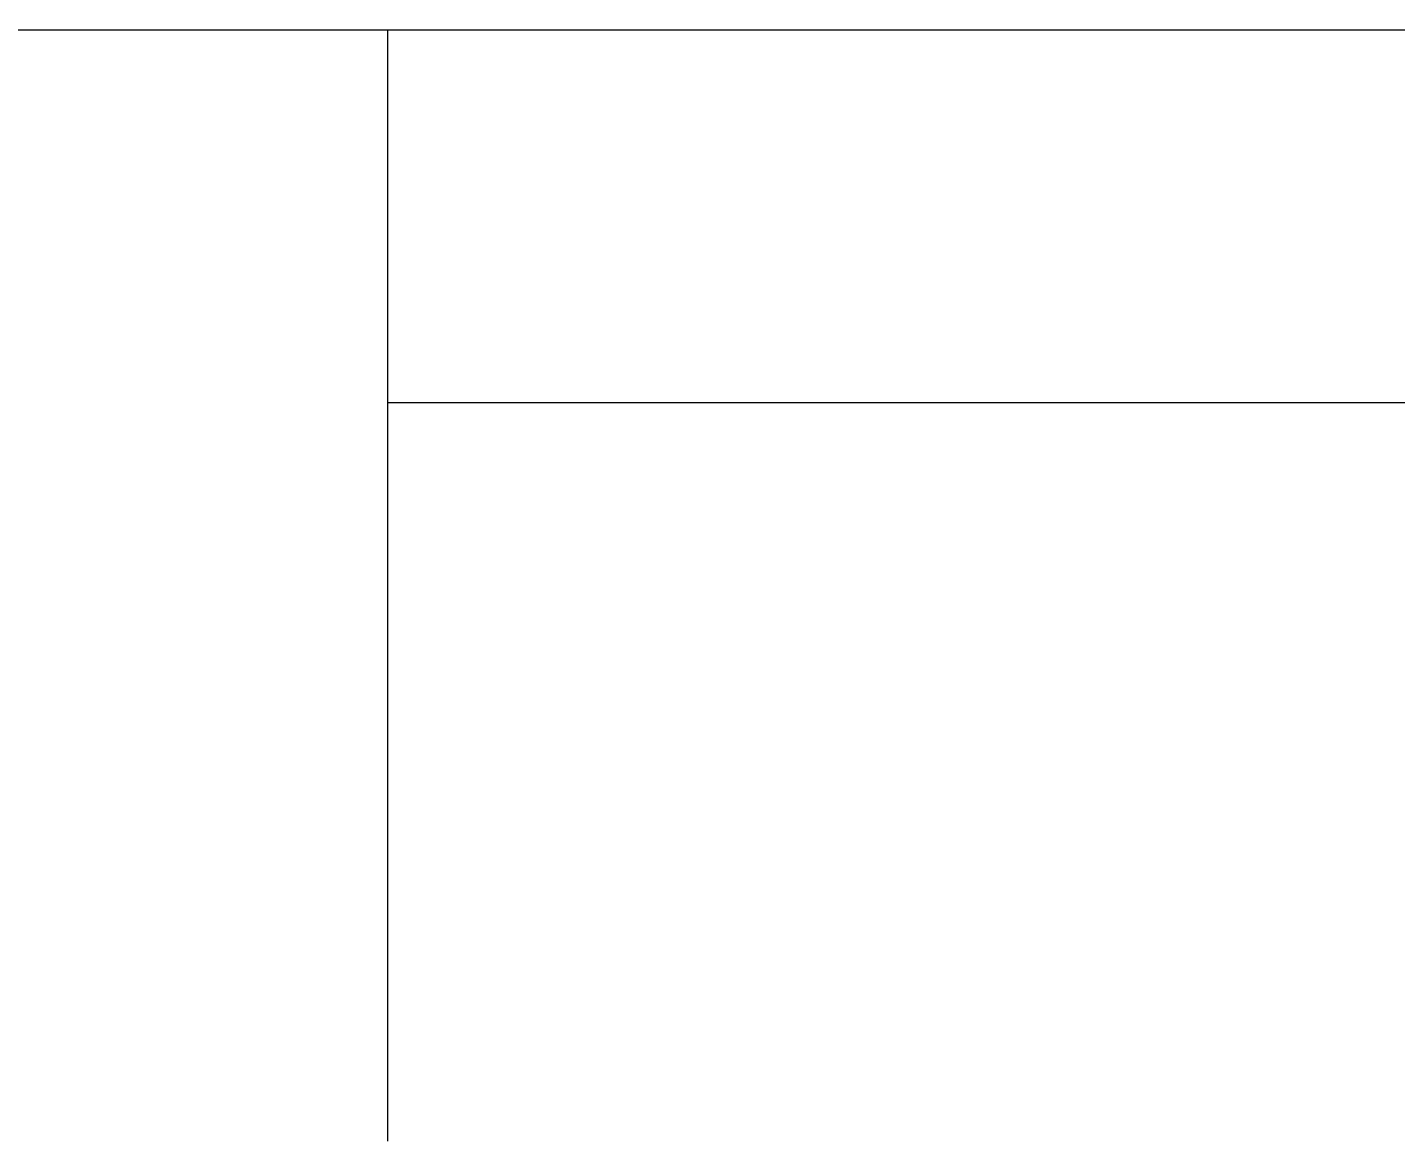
# Model space of a CAD drawing. Extents: x 65572 to 72871, y 30718 to 33858.
# Drawn here: x 65691.27 to 65698.54, y 32331.54 to 32337.45 of the extents above; entities that cross this region are included whole.
import ezdxf

# ---------------------------------------------------------------- set-up
doc = ezdxf.new("R2010")
doc.units = 0
doc.header["$LTSCALE"] = 0.5
doc.header["$MEASUREMENT"] = 0
doc.layers.get('0').update_dxf_attribs({"color": 20, "linetype": 'CONTINUOUS'})
doc.layers.get('DEFPOINTS').update_dxf_attribs({"linetype": 'CONTINUOUS', "lineweight": 5})
for name, color, linetype, lineweight in [('Annotations', 40, 'CONTINUOUS', 5), ('Layout', 154, 'CONTINUOUS', 5), ('Viewed', 150, 'CONTINUOUS', 9)]:
    doc.layers.add(name, color=color, linetype=linetype, lineweight=lineweight)
doc.styles.get("Standard").update_dxf_attribs({"font": 'arial.ttf'})
doc.dimstyles.new('ARCH', dxfattribs={"dimscale": 96, "dimtxt": 0.0625, "dimasz": 0.0625, "dimexe": 0.04, "dimexo": 0.09375, "dimgap": 0.03125, "dimtad": 1, "dimdec": 0, "dimrnd": 0.0625, "dimzin": 3, "dimdsep": 46, "dimlunit": 4, "dimtxsty": 'Standard', "dimblk1": 'ARCHTICK', "dimblk2": 'ARCHTICK', "dimsah": 1, "dimcen": 0, "dimdle": 0.03125, "dimclrd": 256, "dimclre": 256, "dimclrt": 256, "dimazin": 0, "dimtfac": 1, "dimtdec": 0, "dimtmove": 2, "dimatfit": 3, "dimldrblk": 'OBLIQUE', "dimfxl": 0.3, "dimfxlon": 1, "dimfrac": 2, "dimarcsym": 0})

# ---------------------------------------------------------------- blocks, each defined once
blk = doc.blocks.new('_ArchTick')
at = {"const_width": 0.15}
blk.add_lwpolyline([(-0.5, -0.5), (0.5, 0.5)], dxfattribs=at)
blk = doc.blocks.new('*D243')
at = {"layer": 'Annotations', "lineweight": -2}
for p, q in [((65604.0196, 32341.3081), (65604.0196, 32337.2984)), ((65710.0013, 32341.3081), (65710.0013, 32337.2984)), ((65601.0196, 32341.1384), (65713.0013, 32341.1384))]:
    blk.add_line(p, q, dxfattribs=at)
at = {"layer": 'DEFPOINTS', "color": 0}
for p in [(65604.0196, 32350.3081), (65710.0013, 32350.3081), (65710.0013, 32341.1384)]:
    blk.add_point(p, dxfattribs=at)
at = {"layer": 'Annotations', "lineweight": -2, "xscale": 6, "yscale": 6, "zscale": 6, "rotation": 180}
blk.add_blockref('_ArchTick', (65604.0196, 32341.1384), dxfattribs=at)
at = {"layer": 'Annotations', "lineweight": -2, "xscale": 6, "yscale": 6, "zscale": 6}
blk.add_blockref('_ArchTick', (65710.0013, 32341.1384), dxfattribs=at)
at = {"layer": 'Annotations', "insert": (65657.0105, 32347.2014), "char_height": 6, "attachment_point": 5}
blk.add_mtext('8\'-10"', dxfattribs=at)
blk = doc.blocks.new('_Oblique')
at = {"lineweight": -2}
blk.add_line((-0.5, -0.5), (0.5, 0.5), dxfattribs=at)

msp = doc.modelspace()

# ---------------------------------------------------------------- linework, layer by layer
at = {"layer": 'Layout', "linetype": 'ByBlock'}
msp.add_line((65710.00134, 32335.457663), (65693.186377, 32335.457663), dxfattribs=at)
for points in [[(65693.186377, 32335.457663), (65693.186377, 32335.461625), (65693.186377, 32335.465588), (65693.186377, 32335.46955), (65693.186377, 32335.473512), (65693.186377, 32335.477474), (65693.186377, 32335.481436), (65693.186377, 32335.485399), (65693.186377, 32335.489361), (65693.186377, 32335.493323), (65693.186377, 32335.497285), (65693.186377, 32335.501247), (65693.186377, 32335.50521), (65693.186377, 32335.509172), (65693.186377, 32335.513134), (65693.186377, 32335.517096), (65693.186377, 32335.521058), (65693.186377, 32335.525021), (65693.186377, 32335.528983), (65693.186377, 32335.532945), (65693.186377, 32335.536907), (65693.186377, 32335.540869), (65693.186377, 32335.544832), (65693.186377, 32335.548794), (65693.186377, 32335.552756), (65693.186377, 32335.556718), (65693.186377, 32335.56068), (65693.186377, 32335.564643), (65693.186377, 32335.568605), (65693.186377, 32335.572567), (65693.186377, 32335.576529), (65693.186377, 32335.580491), (65693.186377, 32335.584454), (65693.186377, 32335.588416), (65693.186377, 32335.592378), (65693.186377, 32335.59634), (65693.186377, 32335.600302), (65693.186377, 32335.604264), (65693.186377, 32335.608225), (65693.186377, 32335.612186), (65693.186377, 32335.616148), (65693.186377, 32335.620109), (65693.186377, 32335.624071), (65693.186377, 32335.628032), (65693.186377, 32335.631993), (65693.186377, 32335.635955), (65693.186377, 32335.639916), (65693.186377, 32335.643877), (65693.186377, 32335.647839), (65693.186377, 32335.6518), (65693.186377, 32335.655762), (65693.186377, 32335.659723), (65693.186377, 32335.663684), (65693.186377, 32335.667646), (65693.186377, 32335.671607), (65693.186377, 32335.675568), (65693.186377, 32335.67953), (65693.186377, 32335.683491), (65693.186377, 32335.687452), (65693.186377, 32335.691414), (65693.186377, 32335.695375), (65693.186377, 32335.699337), (65693.186377, 32335.703298), (65693.186377, 32335.707259), (65693.186377, 32335.711221), (65693.186377, 32335.715182), (65693.186377, 32335.719143), (65693.186377, 32335.723105), (65693.186377, 32335.727066), (65693.186377, 32335.731028), (65693.186377, 32335.734989), (65693.186377, 32335.73895), (65693.186377, 32335.742911), (65693.186377, 32335.746871), (65693.186377, 32335.750831), (65693.186377, 32335.754791), (65693.186377, 32335.75875), (65693.186377, 32335.76271), (65693.186377, 32335.76667), (65693.186377, 32335.770629), (65693.186377, 32335.774589), (65693.186377, 32335.778549), (65693.186377, 32335.782509), (65693.186377, 32335.786468), (65693.186377, 32335.790428), (65693.186377, 32335.794388), (65693.186377, 32335.798347), (65693.186377, 32335.802307), (65693.186377, 32335.806267), (65693.186377, 32335.810227), (65693.186377, 32335.814186), (65693.186377, 32335.818146), (65693.186377, 32335.822106), (65693.186377, 32335.826065), (65693.186377, 32335.830025), (65693.186377, 32335.833985), (65693.186377, 32335.837945), (65693.186377, 32335.841904), (65693.186377, 32335.845864), (65693.186377, 32335.849824), (65693.186377, 32335.853783), (65693.186377, 32335.857743), (65693.186377, 32335.861703), (65693.186377, 32335.865663), (65693.186377, 32335.869622), (65693.186377, 32335.873582), (65693.186377, 32335.877542), (65693.186377, 32335.881501), (65693.186377, 32335.885461), (65693.186377, 32335.889418), (65693.186377, 32335.893375), (65693.186377, 32335.897332), (65693.186377, 32335.901289), (65693.186377, 32335.905247), (65693.186377, 32335.909204), (65693.186377, 32335.913161), (65693.186377, 32335.917118), (65693.186377, 32335.921076), (65693.186377, 32335.925033), (65693.186377, 32335.92899), (65693.186377, 32335.932947), (65693.186377, 32335.936905), (65693.186377, 32335.940862), (65693.186377, 32335.944819), (65693.186377, 32335.948776), (65693.186377, 32335.952733), (65693.186377, 32335.956691), (65693.186377, 32335.960648), (65693.186377, 32335.964605), (65693.186377, 32335.968562), (65693.186377, 32335.97252), (65693.186377, 32335.976477), (65693.186377, 32335.980434), (65693.186377, 32335.984391), (65693.186377, 32335.988348), (65693.186377, 32335.992306), (65693.186377, 32335.996263), (65693.186377, 32336.00022), (65693.186377, 32336.004177), (65693.186377, 32336.008135), (65693.186377, 32336.012092), (65693.186377, 32336.016049), (65693.186377, 32336.020006), (65693.186377, 32336.023963), (65693.186377, 32336.02792), (65693.186377, 32336.031874), (65693.186377, 32336.035828), (65693.186377, 32336.039781), (65693.186377, 32336.043735), (65693.186377, 32336.047689), (65693.186377, 32336.051643), (65693.186377, 32336.055597), (65693.186377, 32336.059551), (65693.186377, 32336.063505), (65693.186377, 32336.067459), (65693.186377, 32336.071413), (65693.186377, 32336.075367), (65693.186377, 32336.079321), (65693.186377, 32336.083274), (65693.186377, 32336.087228), (65693.186377, 32336.091182), (65693.186377, 32336.095136), (65693.186377, 32336.09909), (65693.186377, 32336.103044), (65693.186377, 32336.106998), (65693.186377, 32336.110952), (65693.186377, 32336.114906), (65693.186377, 32336.11886), (65693.186377, 32336.122814), (65693.186377, 32336.126767), (65693.186377, 32336.130721), (65693.186377, 32336.134675), (65693.186377, 32336.138629), (65693.186377, 32336.142583), (65693.186377, 32336.146537), (65693.186377, 32336.150491), (65693.186377, 32336.154445), (65693.186377, 32336.158399), (65693.186377, 32336.162353), (65693.186377, 32336.166307), (65693.186377, 32336.170259), (65693.186377, 32336.174209), (65693.186377, 32336.178159), (65693.186377, 32336.182108), (65693.186377, 32336.186058), (65693.186377, 32336.190008), (65693.186377, 32336.193958), (65693.186377, 32336.197907), (65693.186377, 32336.201857), (65693.186377, 32336.205807), (65693.186377, 32336.209757), (65693.186377, 32336.213706), (65693.186377, 32336.217656), (65693.186377, 32336.221606), (65693.186377, 32336.225556), (65693.186377, 32336.229505), (65693.186377, 32336.233455), (65693.186377, 32336.237405), (65693.186377, 32336.241355), (65693.186377, 32336.245305), (65693.186377, 32336.249254), (65693.186377, 32336.253204), (65693.186377, 32336.257154), (65693.186377, 32336.261104), (65693.186377, 32336.265053), (65693.186377, 32336.269003), (65693.186377, 32336.272953), (65693.186377, 32336.276903), (65693.186377, 32336.280852), (65693.186377, 32336.284802), (65693.186377, 32336.288752), (65693.186377, 32336.292702), (65693.186377, 32336.296652), (65693.186377, 32336.300601), (65693.186377, 32336.304551), (65693.186377, 32336.308501), (65693.186377, 32336.312448), (65693.186377, 32336.316393), (65693.186377, 32336.320338), (65693.186377, 32336.324283), (65693.186377, 32336.328228), (65693.186377, 32336.332172), (65693.186377, 32336.336117), (65693.186377, 32336.340062), (65693.186377, 32336.344007), (65693.186377, 32336.347952), (65693.186377, 32336.351896), (65693.186377, 32336.355841), (65693.186377, 32336.359786), (65693.186377, 32336.363731), (65693.186377, 32336.367676), (65693.186377, 32336.37162), (65693.186377, 32336.375565), (65693.186377, 32336.37951), (65693.186377, 32336.383455), (65693.186377, 32336.3874), (65693.186377, 32336.391344), (65693.186377, 32336.395289), (65693.186377, 32336.399234), (65693.186377, 32336.403179), (65693.186377, 32336.407124), (65693.186377, 32336.411068), (65693.186377, 32336.415013), (65693.186377, 32336.418958), (65693.186377, 32336.422903), (65693.186377, 32336.426848), (65693.186377, 32336.430792), (65693.186377, 32336.434737), (65693.186377, 32336.438682), (65693.186377, 32336.442627), (65693.186377, 32336.446571), (65693.186377, 32336.450516), (65693.186377, 32336.454458), (65693.186377, 32336.458397), (65693.186377, 32336.462336), (65693.186377, 32336.466275), (65693.186377, 32336.470214), (65693.186377, 32336.474153), (65693.186377, 32336.478092), (65693.186377, 32336.482031), (65693.186377, 32336.48597), (65693.186377, 32336.489909), (65693.186377, 32336.493848), (65693.186377, 32336.497787), (65693.186377, 32336.501726), (65693.186377, 32336.505665), (65693.186377, 32336.509604), (65693.186377, 32336.513543), (65693.186377, 32336.517482), (65693.186377, 32336.521421), (65693.186377, 32336.52536), (65693.186377, 32336.529299), (65693.186377, 32336.533238), (65693.186377, 32336.537177), (65693.186377, 32336.541116), (65693.186377, 32336.545055), (65693.186377, 32336.548994), (65693.186377, 32336.552933), (65693.186377, 32336.556872), (65693.186377, 32336.560811), (65693.186377, 32336.56475), (65693.186377, 32336.568689), (65693.186377, 32336.572628), (65693.186377, 32336.576567), (65693.186377, 32336.580506), (65693.186377, 32336.584445), (65693.186377, 32336.588384), (65693.186377, 32336.592323), (65693.186377, 32336.596258), (65693.186377, 32336.600191), (65693.186377, 32336.604123), (65693.186377, 32336.608055), (65693.186377, 32336.611988), (65693.186377, 32336.61592), (65693.186377, 32336.619853), (65693.186377, 32336.623785), (65693.186377, 32336.627717), (65693.186377, 32336.63165), (65693.186377, 32336.635582), (65693.186377, 32336.639515), (65693.186377, 32336.643447), (65693.186377, 32336.647379), (65693.186377, 32336.651312), (65693.186377, 32336.655244), (65693.186377, 32336.659176), (65693.186377, 32336.663109), (65693.186377, 32336.667041), (65693.186377, 32336.670974), (65693.186377, 32336.674906), (65693.186377, 32336.678838), (65693.186377, 32336.682771), (65693.186377, 32336.686703), (65693.186377, 32336.690635), (65693.186377, 32336.694568), (65693.186377, 32336.6985), (65693.186377, 32336.702433), (65693.186377, 32336.706365), (65693.186377, 32336.710297), (65693.186377, 32336.71423), (65693.186377, 32336.718162), (65693.186377, 32336.722094), (65693.186377, 32336.726027), (65693.186377, 32336.729959), (65693.186377, 32336.733892), (65693.186377, 32336.737819), (65693.186377, 32336.741744), (65693.186377, 32336.745669), (65693.186377, 32336.749594), (65693.186377, 32336.753519), (65693.186377, 32336.757444), (65693.186377, 32336.761369), (65693.186377, 32336.765294), (65693.186377, 32336.769219), (65693.186377, 32336.773144), (65693.186377, 32336.777069), (65693.186377, 32336.780993), (65693.186377, 32336.784918), (65693.186377, 32336.788843), (65693.186377, 32336.792768), (65693.186377, 32336.796693), (65693.186377, 32336.800618), (65693.186377, 32336.804543), (65693.186377, 32336.808468), (65693.186377, 32336.812393), (65693.186377, 32336.816318), (65693.186377, 32336.820243), (65693.186377, 32336.824168), (65693.186377, 32336.828093), (65693.186377, 32336.832018), (65693.186377, 32336.835943), (65693.186377, 32336.839867), (65693.186377, 32336.843792), (65693.186377, 32336.847717), (65693.186377, 32336.851642), (65693.186377, 32336.855567), (65693.186377, 32336.859492), (65693.186377, 32336.863417), (65693.186377, 32336.867342), (65693.186377, 32336.871267), (65693.186377, 32336.875192), (65693.186377, 32336.879111), (65693.186377, 32336.883028), (65693.186377, 32336.886944), (65693.186377, 32336.890861), (65693.186377, 32336.894778), (65693.186377, 32336.898694), (65693.186377, 32336.902611), (65693.186377, 32336.906528), (65693.186377, 32336.910444), (65693.186377, 32336.914361), (65693.186377, 32336.918278), (65693.186377, 32336.922194), (65693.186377, 32336.926111), (65693.186377, 32336.930028), (65693.186377, 32336.933944), (65693.186377, 32336.937861), (65693.186377, 32336.941778), (65693.186377, 32336.945694), (65693.186377, 32336.949611), (65693.186377, 32336.953528), (65693.186377, 32336.957444), (65693.186377, 32336.961361), (65693.186377, 32336.965278), (65693.186377, 32336.969194), (65693.186377, 32336.973111), (65693.186377, 32336.977028), (65693.186377, 32336.980944), (65693.186377, 32336.984861), (65693.186377, 32336.988778), (65693.186377, 32336.992694), (65693.186377, 32336.996611), (65693.186377, 32337.000528), (65693.186377, 32337.004444), (65693.186377, 32337.008361), (65693.186377, 32337.012278), (65693.186377, 32337.016194), (65693.186377, 32337.020104), (65693.186377, 32337.024011), (65693.186377, 32337.027919), (65693.186377, 32337.031827), (65693.186377, 32337.035734), (65693.186377, 32337.039642), (65693.186377, 32337.043549), (65693.186377, 32337.047457), (65693.186377, 32337.051365), (65693.186377, 32337.055272), (65693.186377, 32337.05918), (65693.186377, 32337.063087), (65693.186377, 32337.066995), (65693.186377, 32337.070902), (65693.186377, 32337.07481), (65693.186377, 32337.078718), (65693.186377, 32337.082625), (65693.186377, 32337.086533), (65693.186377, 32337.09044), (65693.186377, 32337.094348), (65693.186377, 32337.098256), (65693.186377, 32337.102163), (65693.186377, 32337.106071), (65693.186377, 32337.109978), (65693.186377, 32337.113886), (65693.186377, 32337.117793), (65693.186377, 32337.121701), (65693.186377, 32337.125609), (65693.186377, 32337.129516), (65693.186377, 32337.133424), (65693.186377, 32337.137331), (65693.186377, 32337.141239), (65693.186377, 32337.145147), (65693.186377, 32337.149054), (65693.186377, 32337.152962), (65693.186377, 32337.156869), (65693.186377, 32337.160768), (65693.186377, 32337.164666), (65693.186377, 32337.168564), (65693.186377, 32337.172461), (65693.186377, 32337.176359), (65693.186377, 32337.180257), (65693.186377, 32337.184154), (65693.186377, 32337.188052), (65693.186377, 32337.19195), (65693.186377, 32337.195847), (65693.186377, 32337.199745), (65693.186377, 32337.203643), (65693.186377, 32337.207541), (65693.186377, 32337.211438), (65693.186377, 32337.215336), (65693.186377, 32337.219234), (65693.186377, 32337.223131), (65693.186377, 32337.227029), (65693.186377, 32337.230927), (65693.186377, 32337.234824), (65693.186377, 32337.238722), (65693.186377, 32337.24262), (65693.186377, 32337.246517), (65693.186377, 32337.250415), (65693.186377, 32337.254313), (65693.186377, 32337.25821), (65693.186377, 32337.262108), (65693.186377, 32337.266006), (65693.186377, 32337.269903), (65693.186377, 32337.273801), (65693.186377, 32337.277699), (65693.186377, 32337.281596), (65693.186377, 32337.285494), (65693.186377, 32337.289392), (65693.186377, 32337.293289), (65693.186377, 32337.297187), (65693.186377, 32337.301075), (65693.186377, 32337.304962), (65693.186377, 32337.308849), (65693.186377, 32337.312736), (65693.186377, 32337.316623), (65693.186377, 32337.32051), (65693.186377, 32337.324397), (65693.186377, 32337.328284), (65693.186377, 32337.332171), (65693.186377, 32337.336058), (65693.186377, 32337.339944), (65693.186377, 32337.343831), (65693.186377, 32337.347718), (65693.186377, 32337.351605), (65693.186377, 32337.355492), (65693.186377, 32337.359379), (65693.186377, 32337.363266), (65693.186377, 32337.367153), (65693.186377, 32337.37104), (65693.186377, 32337.374927), (65693.186377, 32337.378814), (65693.186377, 32337.382701), (65693.186377, 32337.386588), (65693.186377, 32337.390475), (65693.186377, 32337.394362), (65693.186377, 32337.398249), (65693.186377, 32337.402136), (65693.186377, 32337.406023), (65693.186377, 32337.40991), (65693.186377, 32337.413797), (65693.186377, 32337.417684), (65693.186377, 32337.421571), (65693.186377, 32337.425458), (65693.186377, 32337.429345), (65693.186377, 32337.433232), (65693.186377, 32337.437119)], [(65693.186377, 32331.53266), (65693.186377, 32331.538369), (65693.186377, 32331.544077), (65693.186377, 32331.549786), (65693.186377, 32331.555495), (65693.186377, 32331.561204), (65693.186377, 32331.566912), (65693.186377, 32331.572621), (65693.186377, 32331.57833), (65693.186377, 32331.584038), (65693.186377, 32331.589747), (65693.186377, 32331.595456), (65693.186377, 32331.601164), (65693.186377, 32331.606873), (65693.186377, 32331.612582), (65693.186377, 32331.61829), (65693.186377, 32331.623999), (65693.186377, 32331.629708), (65693.186377, 32331.635416), (65693.186377, 32331.641125), (65693.186377, 32331.646834), (65693.186377, 32331.652542), (65693.186377, 32331.658251), (65693.186377, 32331.66396), (65693.186377, 32331.669668), (65693.186377, 32331.675377), (65693.186377, 32331.681086), (65693.186377, 32331.686795), (65693.186377, 32331.692503), (65693.186377, 32331.698212), (65693.186377, 32331.703921), (65693.186377, 32331.709629), (65693.186377, 32331.715338), (65693.186377, 32331.721047), (65693.186377, 32331.726755), (65693.186377, 32331.732464), (65693.186377, 32331.738173), (65693.186377, 32331.743881), (65693.186377, 32331.74959), (65693.186377, 32331.755299), (65693.186377, 32331.761007), (65693.186377, 32331.766716), (65693.186377, 32331.772425), (65693.186377, 32331.778133), (65693.186377, 32331.783842), (65693.186377, 32331.789551), (65693.186377, 32331.79526), (65693.186377, 32331.800968), (65693.186377, 32331.806677), (65693.186377, 32331.812386), (65693.186377, 32331.818094), (65693.186377, 32331.823803), (65693.186377, 32331.829512), (65693.186377, 32331.83522), (65693.186377, 32331.840929), (65693.186377, 32331.846638), (65693.186377, 32331.852346), (65693.186377, 32331.858055), (65693.186377, 32331.863764), (65693.186377, 32331.869472), (65693.186377, 32331.875181), (65693.186377, 32331.88089), (65693.186377, 32331.886598), (65693.186377, 32331.892307), (65693.186377, 32331.898016), (65693.186377, 32331.903725), (65693.186377, 32331.909433), (65693.186377, 32331.915142), (65693.186377, 32331.920851), (65693.186377, 32331.926559), (65693.186377, 32331.932268), (65693.186377, 32331.937977), (65693.186377, 32331.943685), (65693.186377, 32331.949394), (65693.186377, 32331.955103), (65693.186377, 32331.960811), (65693.186377, 32331.96652), (65693.186377, 32331.972229), (65693.186377, 32331.977937), (65693.186377, 32331.983646), (65693.186377, 32331.989355), (65693.186377, 32331.995063), (65693.186377, 32332.000772), (65693.186377, 32332.006481), (65693.186377, 32332.012189), (65693.186377, 32332.017898), (65693.186377, 32332.023607), (65693.186377, 32332.029316), (65693.186377, 32332.035024), (65693.186377, 32332.040733), (65693.186377, 32332.046442), (65693.186377, 32332.05215), (65693.186377, 32332.057859), (65693.186377, 32332.063568), (65693.186377, 32332.069276), (65693.186377, 32332.074985), (65693.186377, 32332.080694), (65693.186377, 32332.086402), (65693.186377, 32332.092111), (65693.186377, 32332.09782), (65693.186377, 32332.103528), (65693.186377, 32332.109237), (65693.186377, 32332.114946), (65693.186377, 32332.120654), (65693.186377, 32332.126363), (65693.186377, 32332.132072), (65693.186377, 32332.137781), (65693.186377, 32332.143489), (65693.186377, 32332.149198), (65693.186377, 32332.154907), (65693.186377, 32332.160615), (65693.186377, 32332.166324), (65693.186377, 32332.172033), (65693.186377, 32332.177741), (65693.186377, 32332.18345), (65693.186377, 32332.189159), (65693.186377, 32332.194867), (65693.186377, 32332.200576), (65693.186377, 32332.206285), (65693.186377, 32332.212157), (65693.186377, 32332.218094), (65693.186377, 32332.224032), (65693.186377, 32332.229969), (65693.186377, 32332.235907), (65693.186377, 32332.241845), (65693.186377, 32332.247782), (65693.186377, 32332.25372), (65693.186377, 32332.259657), (65693.186377, 32332.265595), (65693.186377, 32332.271532), (65693.186377, 32332.27747), (65693.186377, 32332.283407), (65693.186377, 32332.289345), (65693.186377, 32332.295282), (65693.186377, 32332.30122), (65693.186377, 32332.307158), (65693.186377, 32332.313095), (65693.186377, 32332.319033), (65693.186377, 32332.32497), (65693.186377, 32332.330908), (65693.186377, 32332.336845), (65693.186377, 32332.342783), (65693.186377, 32332.34872), (65693.186377, 32332.354658), (65693.186377, 32332.360595), (65693.186377, 32332.366533), (65693.186377, 32332.37247), (65693.186377, 32332.378408), (65693.186377, 32332.384346), (65693.186377, 32332.390283), (65693.186377, 32332.396221), (65693.186377, 32332.402158), (65693.186377, 32332.408096), (65693.186377, 32332.414033), (65693.186377, 32332.419971), (65693.186377, 32332.425908), (65693.186377, 32332.431846), (65693.186377, 32332.437783), (65693.186377, 32332.443721), (65693.186377, 32332.449659), (65693.186377, 32332.455596), (65693.186377, 32332.461534), (65693.186377, 32332.467471), (65693.186377, 32332.473409), (65693.186377, 32332.479346), (65693.186377, 32332.485284), (65693.186377, 32332.491221), (65693.186377, 32332.497159), (65693.186377, 32332.503096), (65693.186377, 32332.509034), (65693.186377, 32332.514971), (65693.186377, 32332.520909), (65693.186377, 32332.526847), (65693.186377, 32332.532784), (65693.186377, 32332.538722), (65693.186377, 32332.544659), (65693.186377, 32332.550597), (65693.186377, 32332.556534), (65693.186377, 32332.562472), (65693.186377, 32332.568409), (65693.186377, 32332.574347), (65693.186377, 32332.580284), (65693.186377, 32332.586222), (65693.186377, 32332.592159), (65693.186377, 32332.598097), (65693.186377, 32332.604035), (65693.186377, 32332.609972), (65693.186377, 32332.61591), (65693.186377, 32332.621847), (65693.186377, 32332.627785), (65693.186377, 32332.633722), (65693.186377, 32332.63966), (65693.186377, 32332.645597), (65693.186377, 32332.651535), (65693.186377, 32332.657472), (65693.186377, 32332.66341), (65693.186377, 32332.669348), (65693.186377, 32332.675285), (65693.186377, 32332.681223), (65693.186377, 32332.68716), (65693.186377, 32332.693098), (65693.186377, 32332.699035), (65693.186377, 32332.704973), (65693.186377, 32332.71091), (65693.186377, 32332.716848), (65693.186377, 32332.722785), (65693.186377, 32332.728723), (65693.186377, 32332.73466), (65693.186377, 32332.740598), (65693.186377, 32332.746536), (65693.186377, 32332.752473), (65693.186377, 32332.758411), (65693.186377, 32332.764348), (65693.186377, 32332.770286), (65693.186377, 32332.776223), (65693.186377, 32332.782161), (65693.186377, 32332.788098), (65693.186377, 32332.794036), (65693.186377, 32332.799973), (65693.186377, 32332.805911), (65693.186377, 32332.811849), (65693.186377, 32332.817786), (65693.186377, 32332.823724), (65693.186377, 32332.829661), (65693.186377, 32332.835599), (65693.186377, 32332.841536), (65693.186377, 32332.847474), (65693.186377, 32332.853411), (65693.186377, 32332.859349), (65693.186377, 32332.865286), (65693.186377, 32332.871224), (65693.186377, 32332.877161), (65693.186377, 32332.883099), (65693.186377, 32332.889037), (65693.186377, 32332.894974), (65693.186377, 32332.900912), (65693.186377, 32332.906849), (65693.186377, 32332.912787), (65693.186377, 32332.918724), (65693.186377, 32332.924662), (65693.186377, 32332.930599), (65693.186377, 32332.936537), (65693.186377, 32332.942474), (65693.186377, 32332.948412), (65693.186377, 32332.954349), (65693.186377, 32332.960287), (65693.186377, 32332.966225), (65693.186377, 32332.972162), (65693.186377, 32332.9781), (65693.186377, 32332.984037), (65693.186377, 32332.989975), (65693.186377, 32332.995912), (65693.186377, 32333.00185), (65693.186377, 32333.007787), (65693.186377, 32333.013725), (65693.186377, 32333.019662), (65693.186377, 32333.0256), (65693.186377, 32333.031538), (65693.186377, 32333.037475), (65693.186377, 32333.043413), (65693.186377, 32333.04935), (65693.186377, 32333.055288), (65693.186377, 32333.061225), (65693.186377, 32333.067163), (65693.186377, 32333.0731), (65693.186377, 32333.079038), (65693.186377, 32333.084975), (65693.186377, 32333.090913), (65693.186377, 32333.09685), (65693.186377, 32333.102788), (65693.186377, 32333.108726), (65693.186377, 32333.114663), (65693.186377, 32333.120601), (65693.186377, 32333.126538), (65693.186377, 32333.132476), (65693.186377, 32333.138413), (65693.186377, 32333.144351), (65693.186377, 32333.150288), (65693.186377, 32333.156226), (65693.186377, 32333.162163), (65693.186377, 32333.168101), (65693.186377, 32333.174039), (65693.186377, 32333.179976), (65693.186377, 32333.185914), (65693.186377, 32333.191851), (65693.186377, 32333.197789), (65693.186377, 32333.203726), (65693.186377, 32333.209664), (65693.186377, 32333.215601), (65693.186377, 32333.221539), (65693.186377, 32333.227476), (65693.186377, 32333.233414), (65693.186377, 32333.239351), (65693.186377, 32333.245289), (65693.186377, 32333.251227), (65693.186377, 32333.257164), (65693.186377, 32333.263102), (65693.186377, 32333.269061), (65693.186377, 32333.275153), (65693.186377, 32333.281245), (65693.186377, 32333.287336), (65693.186377, 32333.293428), (65693.186377, 32333.29952), (65693.186377, 32333.305612), (65693.186377, 32333.311703), (65693.186377, 32333.317795), (65693.186377, 32333.323887), (65693.186377, 32333.329979), (65693.186377, 32333.33607), (65693.186377, 32333.342162), (65693.186377, 32333.348254), (65693.186377, 32333.354345), (65693.186377, 32333.360437), (65693.186377, 32333.366529), (65693.186377, 32333.372621), (65693.186377, 32333.378712), (65693.186377, 32333.384804), (65693.186377, 32333.390896), (65693.186377, 32333.396988), (65693.186377, 32333.403079), (65693.186377, 32333.409171), (65693.186377, 32333.415263), (65693.186377, 32333.421354), (65693.186377, 32333.427446), (65693.186377, 32333.433538), (65693.186377, 32333.43963), (65693.186377, 32333.445721), (65693.186377, 32333.451813), (65693.186377, 32333.457905), (65693.186377, 32333.463997), (65693.186377, 32333.470088), (65693.186377, 32333.47618), (65693.186377, 32333.482272), (65693.186377, 32333.488364), (65693.186377, 32333.494455), (65693.186377, 32333.500547), (65693.186377, 32333.506639), (65693.186377, 32333.51273), (65693.186377, 32333.518822), (65693.186377, 32333.524914), (65693.186377, 32333.531006), (65693.186377, 32333.537097), (65693.186377, 32333.543189), (65693.186377, 32333.549281), (65693.186377, 32333.555373), (65693.186377, 32333.561464), (65693.186377, 32333.567556), (65693.186377, 32333.573648), (65693.186377, 32333.579739), (65693.186377, 32333.585831), (65693.186377, 32333.591923), (65693.186377, 32333.598015), (65693.186377, 32333.604106), (65693.186377, 32333.610198), (65693.186377, 32333.61629), (65693.186377, 32333.622382), (65693.186377, 32333.628473), (65693.186377, 32333.634565), (65693.186377, 32333.640657), (65693.186377, 32333.646749), (65693.186377, 32333.65284), (65693.186377, 32333.658932), (65693.186377, 32333.665024), (65693.186377, 32333.671115), (65693.186377, 32333.677207), (65693.186377, 32333.683299), (65693.186377, 32333.689391), (65693.186377, 32333.695482), (65693.186377, 32333.701574), (65693.186377, 32333.707666), (65693.186377, 32333.713758), (65693.186377, 32333.719849), (65693.186377, 32333.725941), (65693.186377, 32333.732033), (65693.186377, 32333.738124), (65693.186377, 32333.744216), (65693.186377, 32333.750308), (65693.186377, 32333.7564), (65693.186377, 32333.762491), (65693.186377, 32333.768583), (65693.186377, 32333.774675), (65693.186377, 32333.780767), (65693.186377, 32333.786858), (65693.186377, 32333.79295), (65693.186377, 32333.799042), (65693.186377, 32333.805134), (65693.186377, 32333.811225), (65693.186377, 32333.817317), (65693.186377, 32333.823409), (65693.186377, 32333.8295), (65693.186377, 32333.835592), (65693.186377, 32333.841684), (65693.186377, 32333.847776), (65693.186377, 32333.853867), (65693.186377, 32333.859959), (65693.186377, 32333.866051), (65693.186377, 32333.872143), (65693.186377, 32333.878234), (65693.186377, 32333.884326), (65693.186377, 32333.890418), (65693.186377, 32333.896509), (65693.186377, 32333.902601), (65693.186377, 32333.908693), (65693.186377, 32333.914785), (65693.186377, 32333.920876), (65693.186377, 32333.926968), (65693.186377, 32333.93306), (65693.186377, 32333.939152), (65693.186377, 32333.945243), (65693.186377, 32333.951335), (65693.186377, 32333.957427), (65693.186377, 32333.963519), (65693.186377, 32333.96961), (65693.186377, 32333.975702), (65693.186377, 32333.981794), (65693.186377, 32333.987885), (65693.186377, 32333.993977), (65693.186377, 32334.000069), (65693.186377, 32334.006161), (65693.186377, 32334.012252), (65693.186377, 32334.018344), (65693.186377, 32334.024436), (65693.186377, 32334.030528), (65693.186377, 32334.036619), (65693.186377, 32334.042711), (65693.186377, 32334.048803), (65693.186377, 32334.054894), (65693.186377, 32334.060986), (65693.186377, 32334.067078), (65693.186377, 32334.07317), (65693.186377, 32334.079261), (65693.186377, 32334.085353), (65693.186377, 32334.091445), (65693.186377, 32334.097537), (65693.186377, 32334.103628), (65693.186377, 32334.10972), (65693.186377, 32334.115812), (65693.186377, 32334.121904), (65693.186377, 32334.127995), (65693.186377, 32334.134087), (65693.186377, 32334.140179), (65693.186377, 32334.14627), (65693.186377, 32334.152362), (65693.186377, 32334.158454), (65693.186377, 32334.164546), (65693.186377, 32334.170637), (65693.186377, 32334.176729), (65693.186377, 32334.182821), (65693.186377, 32334.188913), (65693.186377, 32334.195004), (65693.186377, 32334.201096), (65693.186377, 32334.207188), (65693.186377, 32334.213279), (65693.186377, 32334.219371), (65693.186377, 32334.225463), (65693.186377, 32334.231555), (65693.186377, 32334.237646), (65693.186377, 32334.243738), (65693.186377, 32334.24983), (65693.186377, 32334.255922), (65693.186377, 32334.262013), (65693.186377, 32334.268105), (65693.186377, 32334.274197), (65693.186377, 32334.280289), (65693.186377, 32334.28638), (65693.186377, 32334.292472), (65693.186377, 32334.298564), (65693.186377, 32334.304655), (65693.186377, 32334.310747), (65693.186377, 32334.316839), (65693.186377, 32334.322931), (65693.186377, 32334.329022), (65693.186377, 32334.335114), (65693.186377, 32334.341206), (65693.186377, 32334.347298), (65693.186377, 32334.353389), (65693.186377, 32334.359525), (65693.186377, 32334.365695), (65693.186377, 32334.371864), (65693.186377, 32334.378033), (65693.186377, 32334.384203), (65693.186377, 32334.390372), (65693.186377, 32334.396541), (65693.186377, 32334.402711), (65693.186377, 32334.40888), (65693.186377, 32334.415049), (65693.186377, 32334.421218), (65693.186377, 32334.427388), (65693.186377, 32334.433557), (65693.186377, 32334.439726), (65693.186377, 32334.445896), (65693.186377, 32334.452065), (65693.186377, 32334.458234), (65693.186377, 32334.464404), (65693.186377, 32334.470573), (65693.186377, 32334.476742), (65693.186377, 32334.482912), (65693.186377, 32334.489081), (65693.186377, 32334.49525), (65693.186377, 32334.50142), (65693.186377, 32334.507589), (65693.186377, 32334.513758), (65693.186377, 32334.519927), (65693.186377, 32334.526097), (65693.186377, 32334.532266), (65693.186377, 32334.538435), (65693.186377, 32334.544605), (65693.186377, 32334.550774), (65693.186377, 32334.556943), (65693.186377, 32334.563113), (65693.186377, 32334.569282), (65693.186377, 32334.575451), (65693.186377, 32334.581621), (65693.186377, 32334.58779), (65693.186377, 32334.593959), (65693.186377, 32334.600129), (65693.186377, 32334.606298), (65693.186377, 32334.612467), (65693.186377, 32334.618637), (65693.186377, 32334.624806), (65693.186377, 32334.630975), (65693.186377, 32334.637144), (65693.186377, 32334.643314), (65693.186377, 32334.649483), (65693.186377, 32334.655652), (65693.186377, 32334.661822), (65693.186377, 32334.667991), (65693.186377, 32334.67416), (65693.186377, 32334.68033), (65693.186377, 32334.686499), (65693.186377, 32334.692668), (65693.186377, 32334.698838), (65693.186377, 32334.705007), (65693.186377, 32334.711176), (65693.186377, 32334.717346), (65693.186377, 32334.723515), (65693.186377, 32334.729684), (65693.186377, 32334.735853), (65693.186377, 32334.742023), (65693.186377, 32334.748192), (65693.186377, 32334.754361), (65693.186377, 32334.760531), (65693.186377, 32334.7667), (65693.186377, 32334.772869), (65693.186377, 32334.779039), (65693.186377, 32334.785208), (65693.186377, 32334.791377), (65693.186377, 32334.797547), (65693.186377, 32334.803716), (65693.186377, 32334.809885), (65693.186377, 32334.816055), (65693.186377, 32334.822224), (65693.186377, 32334.828393), (65693.186377, 32334.834562), (65693.186377, 32334.840732), (65693.186377, 32334.846901), (65693.186377, 32334.85307), (65693.186377, 32334.85924), (65693.186377, 32334.865409), (65693.186377, 32334.871578), (65693.186377, 32334.877748), (65693.186377, 32334.883917), (65693.186377, 32334.890086), (65693.186377, 32334.896256), (65693.186377, 32334.902425), (65693.186377, 32334.908594), (65693.186377, 32334.914764), (65693.186377, 32334.920933), (65693.186377, 32334.927102), (65693.186377, 32334.933271), (65693.186377, 32334.939441), (65693.186377, 32334.94561), (65693.186377, 32334.951779), (65693.186377, 32334.957949), (65693.186377, 32334.964118), (65693.186377, 32334.970287), (65693.186377, 32334.976457), (65693.186377, 32334.982626), (65693.186377, 32334.988795), (65693.186377, 32334.994965), (65693.186377, 32335.001134), (65693.186377, 32335.007303), (65693.186377, 32335.013473), (65693.186377, 32335.019642), (65693.186377, 32335.025811), (65693.186377, 32335.031981), (65693.186377, 32335.03815), (65693.186377, 32335.044319), (65693.186377, 32335.050488), (65693.186377, 32335.056658), (65693.186377, 32335.062827), (65693.186377, 32335.068996), (65693.186377, 32335.075166), (65693.186377, 32335.081335), (65693.186377, 32335.087504), (65693.186377, 32335.093674), (65693.186377, 32335.099843), (65693.186377, 32335.106012), (65693.186377, 32335.112182), (65693.186377, 32335.118351), (65693.186377, 32335.12452), (65693.186377, 32335.13069), (65693.186377, 32335.136859), (65693.186377, 32335.143028), (65693.186377, 32335.149197), (65693.186377, 32335.155367), (65693.186377, 32335.161536), (65693.186377, 32335.167705), (65693.186377, 32335.173875), (65693.186377, 32335.180044), (65693.186377, 32335.186213), (65693.186377, 32335.192383), (65693.186377, 32335.198552), (65693.186377, 32335.204721), (65693.186377, 32335.210891), (65693.186377, 32335.21706), (65693.186377, 32335.223229), (65693.186377, 32335.229399), (65693.186377, 32335.235568), (65693.186377, 32335.241737), (65693.186377, 32335.247906), (65693.186377, 32335.254076), (65693.186377, 32335.260245), (65693.186377, 32335.266414), (65693.186377, 32335.272584), (65693.186377, 32335.278753), (65693.186377, 32335.284922), (65693.186377, 32335.291092), (65693.186377, 32335.297261), (65693.186377, 32335.30343), (65693.186377, 32335.3096), (65693.186377, 32335.315769), (65693.186377, 32335.321938), (65693.186377, 32335.328108), (65693.186377, 32335.334277), (65693.186377, 32335.340446), (65693.186377, 32335.346615), (65693.186377, 32335.352785), (65693.186377, 32335.358954), (65693.186377, 32335.365123), (65693.186377, 32335.371293), (65693.186377, 32335.377462), (65693.186377, 32335.383631), (65693.186377, 32335.389801), (65693.186377, 32335.39597), (65693.186377, 32335.402139), (65693.186377, 32335.408309), (65693.186377, 32335.414478), (65693.186377, 32335.420647), (65693.186377, 32335.426817), (65693.186377, 32335.432986), (65693.186377, 32335.439155), (65693.186377, 32335.445325), (65693.186377, 32335.451494), (65693.186377, 32335.457663)]]:
    msp.add_lwpolyline(points, dxfattribs=at)
at = {"layer": 'Viewed', "linetype": 'ByBlock'}
msp.add_line((65710.019605, 32337.437119), (65602.553693, 32337.437119), dxfattribs=at)

# ---------------------------------------------------------------- dimensions: what is measured, and where the dimension line sits
at = {"layer": 'Annotations'}
dim = msp.add_linear_dim(base=(65710.00134, 32341.138361), p1=(65604.019611, 32350.308064), p2=(65710.00134, 32350.308064), angle=180, dimstyle='ARCH', dxfattribs=at)
dim.commit()
dim.dimension.update_dxf_attribs({"geometry": '*D243', "text_midpoint": (65657.010475, 32347.201361)})

doc.saveas('drawing.dxf')
